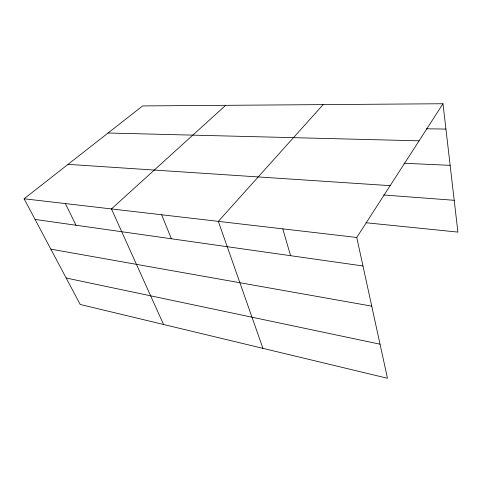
<?xml version="1.0" encoding="UTF-8"?>
<svg xmlns="http://www.w3.org/2000/svg" width="482" height="482" viewBox="0 0 482 482"><rect width="100%" height="100%" fill="white"/><g stroke="black" fill="none" stroke-linecap="round" stroke-linejoin="round"><path stroke-width="0.72" d="M356.752 237.463L442.982 103.738L142.63 105.926L24.1 198.777L80.205 304.467L387.474 378.262L356.752 237.463L24.1 198.777M323.133 104.612L218.334 221.365L262.931 348.347M225.672 105.323L111.444 208.935L163.561 324.482M426.504 128.796L445.922 129.08M108.058 133.008L419.075 140.816M403.994 163.241L450.14 165.338M68.046 164.356L390.155 185.66M383.63 194.999L454.201 200.289M366.031 222.75L457.9 232.095L442.982 103.738M35.059 219.424L362.976 265.968M50.845 249.158L371.743 306.142M66.167 278.018L380.045 344.196M65.353 203.573L76.042 225.245M161.663 214.773L171.369 238.771M282.789 228.86L290.568 255.695"/></g></svg>
